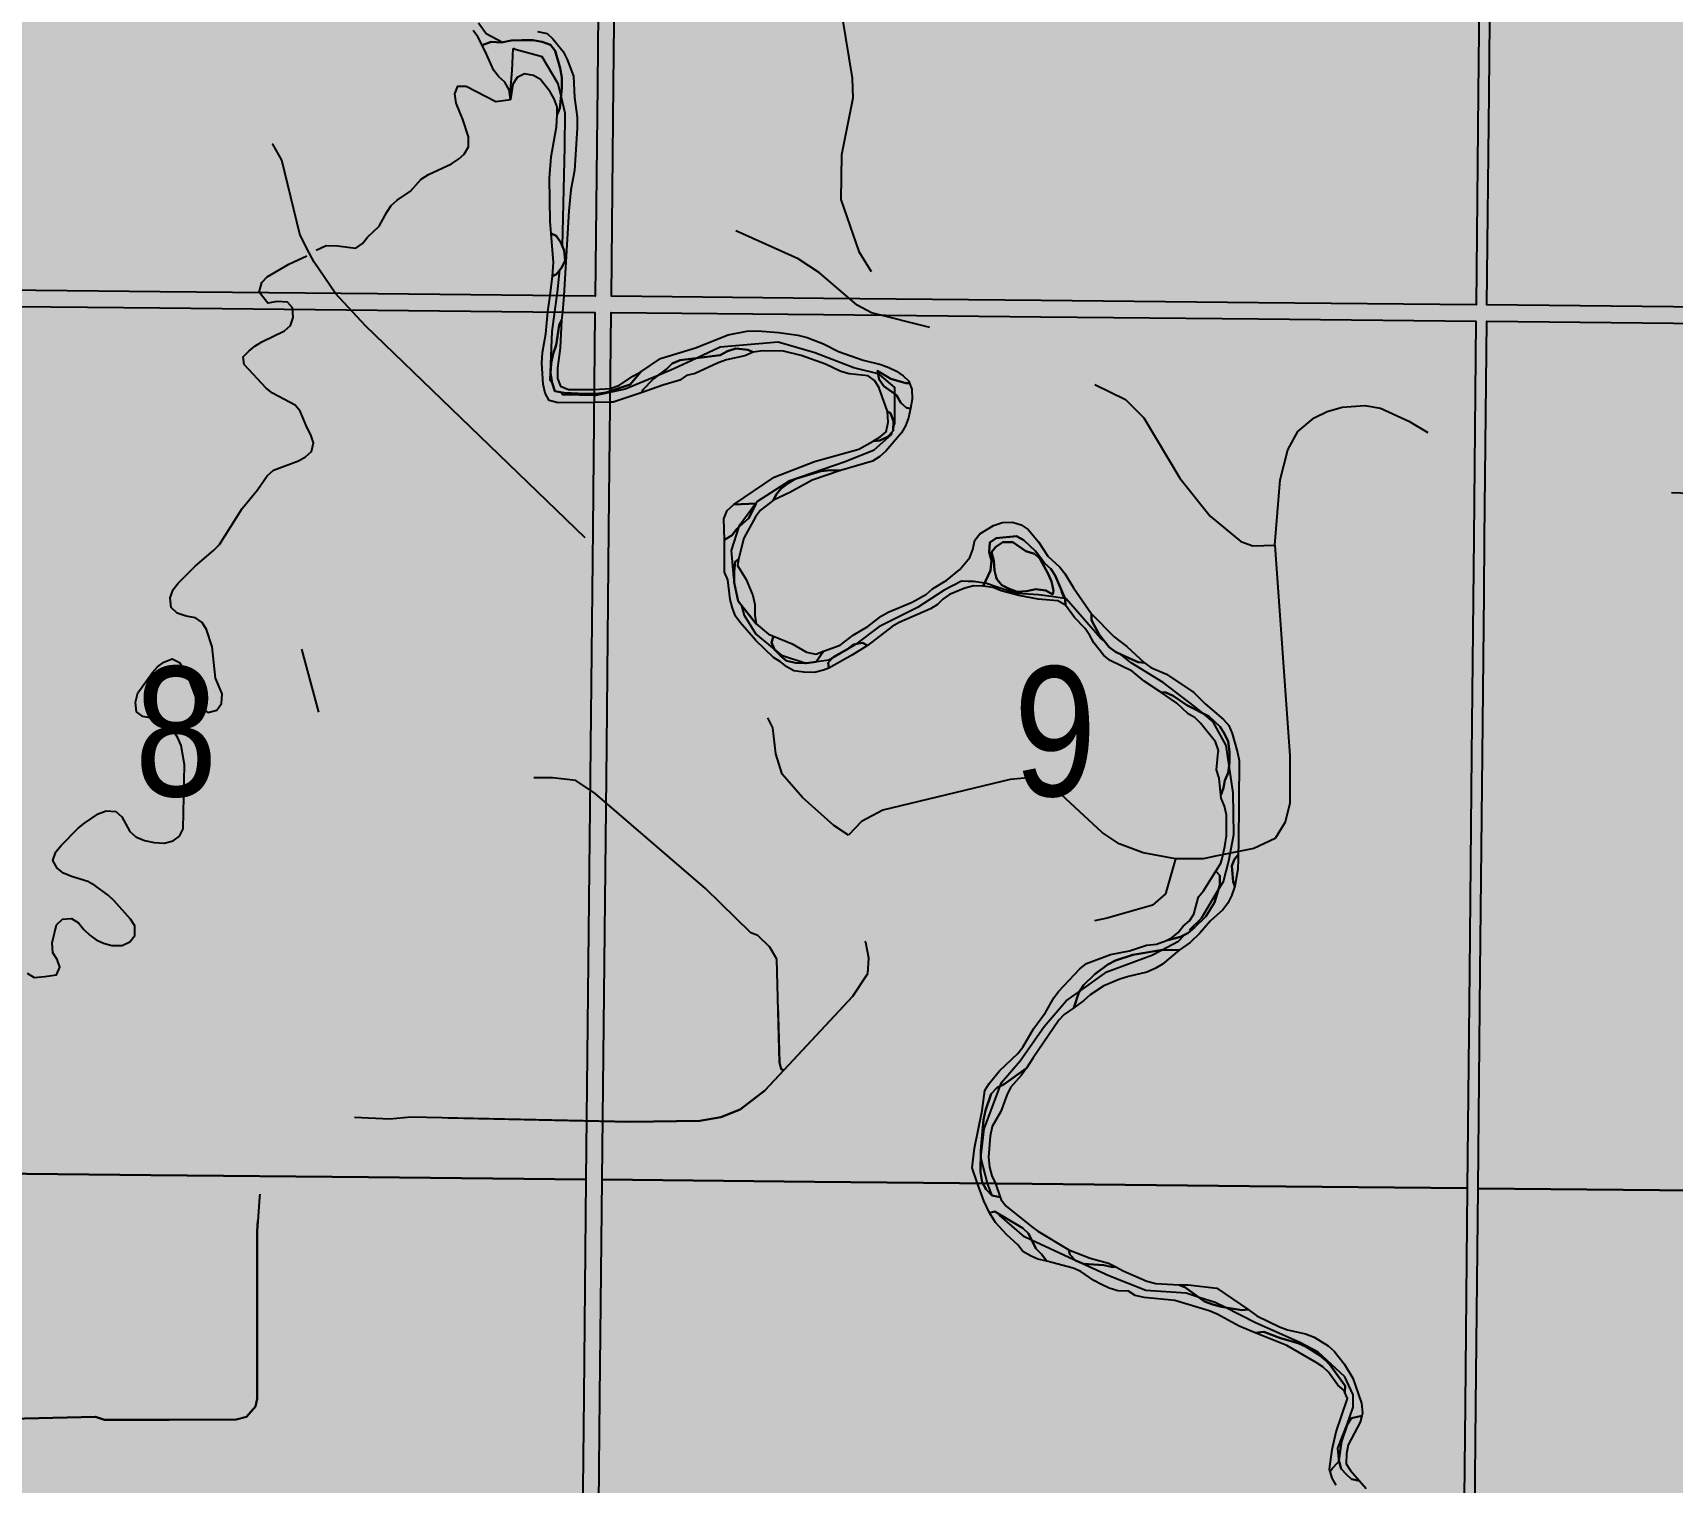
# Model space of a CAD drawing. Extents: x 403018 to 417191, y 6033193 to 6042673.
# Drawn here: x 413123.7 to 413225, y 6036985.9 to 6037075.5 of the extents above; entities that cross this region are included whole.
import ezdxf

# ---------------------------------------------------------------- set-up
doc = ezdxf.new("R2010")
doc.units = 0
doc.header["$LTSCALE"] = 5
doc.linetypes.add('DASHED2', pattern=[9.525, 6.35, -3.175])
for name, color, linetype in [('Quarters', 8, 'Continuous'), ('RoadSeg', 57, 'DASHED2'), ('T-CREEK', 160, 'Continuous'), ('T-WATER', 160, 'Continuous')]:
    doc.layers.add(name, color=color, linetype=linetype)
doc.layers.add('ROUTE-MAP-BACKGROUND-H', color=7, linetype='Continuous', true_color=0xf0ebff)
doc.styles.add('120', font='ARIALN.TTF', dxfattribs={"height": 13})

msp = doc.modelspace()

# ---------------------------------------------------------------- hatches: boundary and pattern name
at = {"layer": 'ROUTE-MAP-BACKGROUND-H'}
h = msp.add_hatch(color=256, dxfattribs=at)
h.dxf.hatch_style = 1
h.paths.add_polyline_path([(412923.423, 6037807.465), (416092.9, 6037807.465), (416092.9, 6035965.758), (412923.423, 6035965.758)])

# ---------------------------------------------------------------- linework, layer by layer
at = {"layer": 'Quarters'}
for points in [[(413118.122, 6037059.594), (413105.017, 6037059.726), (413105.157, 6037072.783), (413105.301, 6037086.175), (413105.444, 6037099.567), (413105.588, 6037112.959), (413118.689, 6037112.827), (413132.124, 6037112.691), (413145.56, 6037112.557), (413158.995, 6037112.422), (413158.856, 6037099.03), (413158.717, 6037085.638), (413158.577, 6037072.246), (413158.442, 6037059.189), (413145.002, 6037059.324), (413131.562, 6037059.458), (413118.122, 6037059.594)], [(413172.551, 6037059.048), (413159.446, 6037059.179), (413159.582, 6037072.236), (413159.721, 6037085.628), (413159.86, 6037099.02), (413159.999, 6037112.412), (413173.1, 6037112.281), (413186.536, 6037112.147), (413199.971, 6037112.013), (413213.407, 6037111.879), (413213.272, 6037098.487), (413213.137, 6037085.095), (413213.002, 6037071.703), (413212.871, 6037058.646), (413199.431, 6037058.78), (413185.991, 6037058.914), (413172.551, 6037059.048)], [(413267.43, 6037071.159), (413267.302, 6037058.102), (413253.862, 6037058.236), (413240.421, 6037058.37), (413226.981, 6037058.505), (413213.54, 6037058.639), (413213.672, 6037071.696), (413213.807, 6037085.088), (413213.941, 6037098.48), (413214.076, 6037111.872), (413227.513, 6037111.738), (413240.95, 6037111.604), (413254.387, 6037111.47), (413267.824, 6037111.335), (413267.693, 6037097.943), (413267.562, 6037084.551), (413267.43, 6037071.159)], [(413117.541, 6037005.021), (413104.432, 6037005.154), (413104.575, 6037018.546), (413104.719, 6037031.938), (413104.863, 6037045.329), (413105.006, 6037058.721), (413118.111, 6037058.589), (413131.551, 6037058.454), (413144.991, 6037058.319), (413158.431, 6037058.185), (413158.292, 6037044.793), (413158.153, 6037031.401), (413158.014, 6037018.009), (413157.874, 6037004.617), (413144.43, 6037004.751), (413130.986, 6037004.886), (413117.541, 6037005.021)], [(413171.988, 6037004.476), (413158.879, 6037004.607), (413159.018, 6037017.999), (413159.157, 6037031.391), (413159.296, 6037044.783), (413159.435, 6037058.175), (413172.541, 6037058.044), (413185.981, 6037057.91), (413199.421, 6037057.776), (413212.861, 6037057.641), (413212.726, 6037044.249), (413212.591, 6037030.857), (413212.456, 6037017.465), (413212.322, 6037004.073), (413198.877, 6037004.207), (413185.433, 6037004.342), (413171.988, 6037004.476)], [(413266.899, 6037016.921), (413266.768, 6037003.529), (413253.324, 6037003.663), (413239.88, 6037003.798), (413226.435, 6037003.932), (413212.991, 6037004.066), (413213.126, 6037017.458), (413213.261, 6037030.85), (413213.361, 6037040.797), (413213.396, 6037044.243), (413213.53, 6037057.635), (413226.971, 6037057.5), (413240.411, 6037057.366), (413253.852, 6037057.232), (413267.293, 6037057.097), (413267.161, 6037043.705), (413267.03, 6037030.313), (413266.899, 6037016.921)], [(413116.313, 6036951.47), (413103.857, 6036951.598), (413104.001, 6036964.984), (413104.144, 6036978.37), (413104.288, 6036991.762), (413104.432, 6037005.154), (413117.541, 6037005.021), (413130.986, 6037004.886), (413144.43, 6037004.751), (413157.874, 6037004.617), (413157.735, 6036991.225), (413157.596, 6036977.833), (413157.457, 6036964.441), (413157.318, 6036951.05), (413157.003, 6036951.053), (413143.869, 6036951.187), (413143.663, 6036951.189), (413130.42, 6036951.325), (413117.317, 6036951.46), (413116.971, 6036951.463), (413116.313, 6036951.47)], [(413211.917, 6036963.808), (413211.781, 6036950.326), (413211.068, 6036950.336), (413198.332, 6036950.505), (413197.736, 6036950.513), (413184.884, 6036950.684), (413184.374, 6036950.69), (413171.435, 6036950.862), (413170.342, 6036950.877), (413158.322, 6036951.037), (413158.461, 6036964.43), (413158.6, 6036977.823), (413158.739, 6036991.215), (413158.879, 6037004.607), (413171.988, 6037004.476), (413185.433, 6037004.342), (413198.877, 6037004.207), (413212.322, 6037004.073), (413212.187, 6036990.681), (413212.052, 6036977.289), (413211.917, 6036963.808)], [(413266.373, 6036963.257), (413266.241, 6036949.77), (413265.067, 6036949.782), (413252.794, 6036949.907), (413251.735, 6036949.918), (413239.346, 6036950.045), (413238.403, 6036950.054), (413225.898, 6036950.182), (413225.071, 6036950.19), (413224.401, 6036950.197), (413212.45, 6036950.319), (413212.586, 6036963.801), (413212.722, 6036977.282), (413212.856, 6036990.674), (413212.991, 6037004.066), (413226.435, 6037003.932), (413239.88, 6037003.798), (413253.324, 6037003.663), (413266.768, 6037003.529), (413266.637, 6036990.137), (413266.506, 6036976.745), (413266.373, 6036963.257)]]:
    msp.add_lwpolyline(points, close=True, dxfattribs=at)
at = {"layer": 'RoadSeg', "flags": 128}
for points in [[(413194.303, 6037024.423), (413192.306, 6037024.79), (413190.807, 6037025.356), (413189.775, 6037026.055), (413186.678, 6037028.919), (413185.179, 6037029.418), (413184.08, 6037029.318), (413176.221, 6037027.42), (413174.889, 6037026.721), (413174.09, 6037025.888), (413173.191, 6037026.488), (413171.26, 6037028.219), (413169.995, 6037029.651), (413169.595, 6037030.917), (413169.428, 6037032.515), (413168.796, 6037033.747), (413160.87, 6037041.14), (413159.572, 6037042.572), (413144.253, 6037057.357), (413142.389, 6037059.355), (413141.09, 6037061.286), (413140.624, 6037062.119), (413140.191, 6037063.018), (413139.092, 6037067.58), (413138.526, 6037068.579), (413137.527, 6037069.545), (413134.397, 6037071.376), (413133.531, 6037072.175), (413132.332, 6037073.774), (413132.032, 6037074.54), (413131.866, 6037075.738), (413132.132, 6037077.636), (413132.698, 6037078.836), (413133.997, 6037080.434), (413142.089, 6037090.324), (413155.176, 6037105.875), (413156.575, 6037107.273), (413158.972, 6037110.171), (413158.972, 6037110.504), (413158.306, 6037110.87), (413152.745, 6037111.103), (413152.079, 6037111.303), (413151.513, 6037111.769), (413133.797, 6037134.58), (413133.331, 6037135.446), (413132.832, 6037137.41)], [(413165.765, 6037088.259), (413165.865, 6037084.33), (413165.998, 6037083.531), (413166.465, 6037082.532), (413167.231, 6037081.799), (413172.292, 6037078.602), (413173.025, 6037077.87), (413173.724, 6037076.305), (413174.323, 6037072.642), (413174.357, 6037071.41), (413173.657, 6037067.913), (413173.624, 6037065.149), (413174.723, 6037061.952), (413175.789, 6037060.221), (413177.021, 6037058.789), (413179.119, 6037057.257), (413183.048, 6037056.191), (413188.776, 6037053.994), (413191.206, 6037052.795), (413192.339, 6037051.663), (413194.57, 6037047.933), (413196.435, 6037045.602), (413198.333, 6037044.037), (413199.065, 6037043.77), (413200.431, 6037043.804), (413200.764, 6037047.833), (413201.23, 6037049.698), (413201.863, 6037050.83), (413202.862, 6037051.663), (413203.661, 6037052.062), (413204.593, 6037052.329), (413205.992, 6037052.428), (413206.957, 6037052.262), (413208.722, 6037051.463), (413213.418, 6037048.599), (413215.149, 6037047.9), (413217.081, 6037047.367), (413229.135, 6037046.901), (413243.088, 6037046.734), (413244.453, 6037047.067), (413246.085, 6037047.933), (413248.183, 6037050.064), (413252.678, 6037055.226), (413254.31, 6037058.023), (413256.142, 6037063.384), (413262.069, 6037083.131), (413262.369, 6037084.53), (413262.502, 6037086.661), (413261.703, 6037095.152), (413262.302, 6037105.542)], [(413179.119, 6037057.257), (413175.522, 6037058.156), (413174.623, 6037058.622), (413172.292, 6037060.62), (413170.993, 6037061.486), (413167.131, 6037063.218)], [(413200.431, 6037043.804), (413201.363, 6037030.783), (413201.363, 6037027.853), (413201.063, 6037026.688), (413200.464, 6037025.688), (413199.132, 6037025.056), (413196.768, 6037024.59), (413196.002, 6037024.423), (413194.303, 6037024.423), (413193.671, 6037022.259), (413192.872, 6037021.559), (413190.074, 6037020.76), (413187.111, 6037020.161), (413186.478, 6037019.728), (413184.047, 6037017.33), (413183.514, 6037016.531), (413182.981, 6037015.066), (413182.282, 6037011.836), (413182.981, 6037015.066), (413183.064, 6037015.294)], [(413173.826, 6037015.363), (413170.094, 6037011.37), (413169.928, 6037011.436), (413169.828, 6037011.836), (413169.661, 6037018.229), (413169.229, 6037018.962), (413168.496, 6037019.695), (413168.063, 6037019.861), (413165.266, 6037022.592), (413158.439, 6037028.453), (413157.241, 6037029.252), (413155.809, 6037029.418), (413143.787, 6037029.552), (413142.655, 6037029.918), (413142.023, 6037030.983), (413140.324, 6037037.377)], [(413169.735, 6037015.394), (413169.828, 6037011.836), (413169.928, 6037011.436), (413170.094, 6037011.37), (413168.929, 6037010.104), (413167.397, 6037008.939), (413166.198, 6037008.473), (413164.9, 6037008.239), (413160.604, 6037008.173), (413147.051, 6037008.472), (413145.752, 6037008.339), (413142.322, 6037008.506), (413139.592, 6037007.274), (413139.192, 6037009.505), (413138.659, 6037010.87), (413139.192, 6037009.505), (413139.592, 6037007.274), (413138.792, 6037006.574), (413138.226, 6037005.775), (413137.694, 6037003.544), (413137.56, 6037001.413), (413137.56, 6036991.057), (413137.46, 6036990.59), (413136.894, 6036989.958), (413136.262, 6036989.791), (413132.132, 6036989.758), (413128.136, 6036989.758), (413127.57, 6036989.958), (413117.547, 6036989.725), (413110.421, 6036989.824), (413117.547, 6036989.725), (413127.57, 6036989.958), (413128.136, 6036989.758), (413132.132, 6036989.758), (413136.262, 6036989.791), (413136.894, 6036989.958), (413137.46, 6036990.59), (413137.56, 6036991.057), (413137.56, 6037001.413), (413137.694, 6037003.544), (413138.226, 6037005.775), (413138.792, 6037006.574), (413139.592, 6037007.274), (413142.322, 6037008.506), (413145.752, 6037008.339), (413147.051, 6037008.472), (413160.604, 6037008.173), (413164.9, 6037008.239), (413166.198, 6037008.473), (413167.397, 6037008.939), (413168.929, 6037010.104), (413170.094, 6037011.37), (413174.357, 6037015.932), (413175.289, 6037017.33), (413175.356, 6037018.296), (413175.156, 6037019.262), (413173.824, 6037023.857), (413173.791, 6037024.989), (413174.09, 6037025.888)]]:
    msp.add_lwpolyline(points, dxfattribs=at)
at = {"layer": 'T-CREEK'}
for points in [[(413152.671, 6037074.867), (413151.717, 6037075.382), (413151.229, 6037076.059)], [(413153.21, 6037071.332), (413153.202, 6037071.913), (413153.312, 6037073.116), (413153.378, 6037074.485)], [(413156.343, 6037071.543), (413156.163, 6037072.309), (413155.172, 6037073.966), (413153.501, 6037074.419), (413153.378, 6037074.485)], [(413141.213, 6037062.017), (413141.824, 6037062.315), (413142.512, 6037062.299), (413143.658, 6037062.141), (413144.061, 6037062.436), (413144.382, 6037062.823), (413145.104, 6037063.5), (413145.566, 6037064.373), (413145.847, 6037064.793), (413146.214, 6037065.114), (413147.037, 6037065.68), (413147.689, 6037066.421), (413148.136, 6037066.692), (413149.558, 6037067.357), (413149.991, 6037067.645), (413150.351, 6037067.962), (413150.617, 6037068.406), (413150.612, 6037069.026), (413150.272, 6037070.093), (413149.852, 6037071.105), (413149.764, 6037071.681), (413149.959, 6037072.163), (413150.477, 6037072.158), (413152.307, 6037071.211), (413153.21, 6037071.332)], [(413156.416, 6037062.257), (413156.418, 6037062.27), (413156.559, 6037068.401), (413156.588, 6037070.497), (413156.343, 6037071.543)], [(413137.685, 6037059.437), (413137.85, 6037060.033), (413138.179, 6037060.38), (413139.515, 6037061.158), (413140.627, 6037061.676)], [(413155.781, 6037053.831), (413155.653, 6037053.972), (413155.795, 6037057.002), (413156.106, 6037059.438), (413156.257, 6037060.805)], [(413123.358, 6037017.358), (413123.771, 6037017.096), (413124.442, 6037017.162), (413125.161, 6037017.252), (413125.368, 6037017.724), (413125.193, 6037018.204), (413124.934, 6037018.611), (413124.893, 6037019.226), (413125.156, 6037020.35), (413125.529, 6037020.703), (413126.095, 6037020.734), (413126.516, 6037020.469), (413126.845, 6037020.054), (413127.213, 6037019.701), (413127.61, 6037019.423), (413128.062, 6037019.204), (413128.588, 6037019.061), (413129.216, 6037019.069), (413129.692, 6037019.29), (413129.993, 6037019.692), (413130.011, 6037020.288), (413129.742, 6037020.699), (413128.734, 6037021.834), (413128.343, 6037022.185), (413127.538, 6037022.777), (413127.094, 6037023.019), (413126.093, 6037023.323), (413125.591, 6037023.546), (413125.192, 6037023.841), (413124.943, 6037024.314), (413125.116, 6037024.86), (413125.445, 6037025.24), (413126.49, 6037026.308), (413126.896, 6037026.631), (413127.738, 6037027.195), (413128.227, 6037027.396), (413128.827, 6037027.341), (413129.192, 6037027.016), (413129.7, 6037026.106), (413130.069, 6037025.779), (413130.603, 6037025.564), (413131.195, 6037025.436), (413131.817, 6037025.391), (413132.373, 6037025.535), (413132.752, 6037025.833), (413132.979, 6037026.27), (413133.064, 6037030.23), (413132.859, 6037031.421), (413132.644, 6037031.948), (413132.078, 6037032.774), (413131.636, 6037033.013), (413130.492, 6037033.206), (413130.107, 6037033.505), (413130.044, 6037034.099), (413130.194, 6037034.673), (413131.083, 6037035.944), (413131.41, 6037036.289), (413131.799, 6037036.581), (413132.301, 6037036.774), (413132.761, 6037036.55), (413133.277, 6037035.697), (413133.842, 6037034.147), (413134.117, 6037033.75), (413134.512, 6037033.471), (413135.059, 6037033.613), (413135.354, 6037034.023), (413135.399, 6037034.613), (413134.975, 6037035.591), (413134.781, 6037037.51), (413134.426, 6037038.584), (413134.163, 6037039.02), (413133.741, 6037039.31), (413133.181, 6037039.421), (413132.616, 6037039.604), (413132.244, 6037039.955), (413132.174, 6037040.55), (413132.367, 6037041.072), (413132.668, 6037041.445), (413133.725, 6037042.507), (413134.867, 6037043.473), (413135.222, 6037043.837), (413136.632, 6037046.06), (413137.572, 6037047.229), (413138.177, 6037048.092), (413138.575, 6037048.427), (413140.121, 6037049.002), (413140.546, 6037049.257), (413140.909, 6037049.596), (413141.034, 6037050.124), (413140.869, 6037050.619), (413140.622, 6037051.092), (413140.22, 6037052.081), (413139.899, 6037052.452), (413138.496, 6037053.19), (413138.119, 6037053.495), (413136.76, 6037054.963), (413136.703, 6037055.441), (413137.046, 6037055.777), (413137.405, 6037056.1), (413137.837, 6037056.369), (413139.255, 6037057.046), (413139.614, 6037057.366), (413139.785, 6037057.863), (413139.751, 6037058.458), (413139.435, 6037058.811), (413138.803, 6037058.85), (413138.223, 6037058.762), (413137.685, 6037059.437)], [(413175.92, 6037054.378), (413174.429, 6037054.751), (413172.022, 6037055.686), (413169.757, 6037056.337), (413166.16, 6037056.025), (413164.715, 6037055.353)], [(413164.715, 6037055.353), (413163.3, 6037054.694), (413162.342, 6037054.292)], [(413162.342, 6037054.292), (413160.298, 6037053.434), (413158.485, 6037053.038), (413156.446, 6037053.094), (413156.302, 6037053.254)], [(413176.95, 6037053.143), (413176.95, 6037053.547), (413176.015, 6037054.355), (413175.92, 6037054.378)], [(413176.857, 6037051.006), (413176.95, 6037051.338), (413176.95, 6037053.143)], [(413168.355, 6037046.365), (413168.454, 6037046.496), (413170.465, 6037047.798), (413173.891, 6037048.96), (413175.675, 6037049.696), (413176.752, 6037050.63), (413176.801, 6037050.806)], [(413167.34, 6037044.948), (413167.378, 6037045.066), (413168.355, 6037046.365)], [(413167.028, 6037041.742), (413167.01, 6037041.809), (413166.868, 6037043.48), (413167.34, 6037044.948)], [(413181.492, 6037041.562), (413181.085, 6037041.568), (413180.008, 6037041.03), (413178.366, 6037039.954), (413175.959, 6037038.764), (413174.54, 6037037.688)], [(413182.514, 6037041.463), (413181.807, 6037041.557), (413181.492, 6037041.562)], [(413187.437, 6037040.501), (413186.635, 6037040.626), (413185.842, 6037040.733), (413184.865, 6037040.803), (413184.483, 6037040.821), (413184.094, 6037040.934), (413183.4, 6037041.168), (413182.55, 6037041.458), (413182.514, 6037041.463)], [(413187.437, 6037040.501), (413187.276, 6037040.894), (413187.254, 6037041.01)], [(413169.526, 6037037.368), (413168.369, 6037038.325), (413167.661, 6037039.458), (413167.496, 6037040.052)], [(413189.917, 6037037.861), (413189.666, 6037038.063), (413187.542, 6037040.485), (413187.479, 6037040.495)], [(413174.54, 6037037.688), (413174.429, 6037037.603), (413173.09, 6037036.824)], [(413171.401, 6037036.507), (413170.011, 6037036.966), (413169.526, 6037037.368)], [(413171.475, 6037036.505), (413171.427, 6037036.499), (413171.401, 6037036.507)], [(413173.09, 6037036.824), (413172.872, 6037036.697), (413171.69, 6037036.535)], [(413195.994, 6037033.412), (413195.443, 6037033.858), (413193.545, 6037035.316), (413191.563, 6037036.534), (413190.941, 6037037.036)], [(413197.609, 6037030.161), (413197.425, 6037031.422), (413196.632, 6037032.895), (413195.994, 6037033.412)], [(413196.963, 6037022.537), (413197.255, 6037023.025), (413197.595, 6037024.3), (413197.907, 6037025.928), (413197.85, 6037028.505), (413197.609, 6037030.161)], [(413195.166, 6037020.03), (413195.896, 6037020.76), (413196.963, 6037022.537)], [(413193.435, 6037018.785), (413194.48, 6037019.344), (413194.874, 6037019.738)], [(413188.381, 6037016.242), (413190.062, 6037017.432), (413192.837, 6037018.466), (413193.435, 6037018.785)], [(413183.464, 6037010.381), (413183.548, 6037010.607), (413184.71, 6037011.938), (413186.182, 6037014.062), (413187.542, 6037015.648), (413188.381, 6037016.242)], [(413182.963, 6037003.615), (413182.699, 6037004.306), (413182.274, 6037005.977), (413182.472, 6037007.733), (413183.464, 6037010.381)], [(413185.41, 6037000.869), (413184.964, 6037001.077), (413183.435, 6037002.38), (413183.403, 6037002.465)], [(413195.757, 6036997.327), (413194.961, 6036997.58), (413192.469, 6036997.75), (413190.175, 6036998.656), (413187.966, 6036999.676), (413185.41, 6037000.869)], [(413197.34, 6036996.716), (413196.746, 6036997.013), (413195.757, 6036997.327)], [(413204.394, 6036987.361), (413204.335, 6036988.022), (413204.902, 6036989.466), (413205.27, 6036990.542), (413205.27, 6036991.307), (413204.76, 6036992.411), (413203.118, 6036993.941), (413201.985, 6036994.535), (413199.238, 6036995.767), (413197.34, 6036996.716)], [(413203.849, 6036986.602), (413203.988, 6036986.77), (413204.328, 6036987.136), (413204.394, 6036987.192)]]:
    msp.add_lwpolyline(points, dxfattribs=at)
at = {"layer": 'T-WATER'}
for points in [[(413204.221, 6036985.72), (413203.972, 6036986.163), (413203.819, 6036986.708), (413203.974, 6036987.936), (413204.226, 6036989.03), (413204.917, 6036991.075), (413204.762, 6036991.452), (413204.779, 6036991.867), (413203.915, 6036993.06), (413203.592, 6036993.435), (413203.205, 6036993.742), (413202.33, 6036994.297), (413201.88, 6036994.498), (413200.789, 6036994.814), (413199.763, 6036995.209), (413199.217, 6036995.145), (413198.239, 6036995.557), (413196.863, 6036996.299), (413196.379, 6036996.5), (413194.246, 6036997.147), (413192.354, 6036997.318), (413191.812, 6036997.449), (413191.386, 6036997.707), (413190.728, 6036997.742), (413190.201, 6036997.909), (413189.719, 6036998.135), (413189.259, 6036998.374), (413188.458, 6036998.924), (413187.967, 6036999.141), (413186.345, 6036999.562), (413186.01, 6037000.008), (413185.659, 6037000.349), (413185.219, 6037001.268), (413184.856, 6037001.605), (413183.127, 6037002.628), (413182.814, 6037002.551), (413182.463, 6037003.288), (413182.062, 6037004.375), (413181.735, 6037005.343), (413181.87, 6037006.555), (413182.357, 6037008.872), (413182.508, 6037010.116), (413182.779, 6037010.545), (413183.413, 6037011.326), (413184.55, 6037012.392), (413184.857, 6037012.784), (413185.531, 6037013.92), (413186.258, 6037014.932), (413186.773, 6037015.841), (413187.072, 6037016.226), (413188.393, 6037017.622), (413188.788, 6037017.953), (413190.278, 6037018.51), (413191.463, 6037018.743), (413192.514, 6037019.091), (413193.124, 6037019.156), (413193.743, 6037019.376), (413194.611, 6037019.6), (413195.068, 6037019.839), (413195.481, 6037020.172), (413196.165, 6037020.861), (413196.703, 6037021.726), (413197.045, 6037022.794), (413197.043, 6037023.4), (413196.788, 6037023.656), (413197.099, 6037024.157), (413197.181, 6037024.443), (413197.347, 6037025.179), (413197.444, 6037025.835), (413197.453, 6037027.132), (413197.315, 6037027.682), (413197.112, 6037028.165), (413197.097, 6037028.357), (413197.269, 6037028.816), (413197.348, 6037029.269), (413197.553, 6037029.73), (413197.633, 6037030.346), (413197.64, 6037031.033), (413197.546, 6037031.663), (413197.331, 6037032.142), (413197.062, 6037032.577), (413196.367, 6037033.223), (413194.988, 6037033.921), (413194.159, 6037034.491), (413193.7, 6037034.702), (413193.397, 6037034.711), (413192.361, 6037035.396), (413191.622, 6037036.012), (413190.265, 6037036.682), (413189.866, 6037036.993), (413189.249, 6037037.759), (413189.014, 6037038.228), (413188.713, 6037038.645), (413188.053, 6037039.338), (413187.491, 6037040.091), (413187.481, 6037040.49), (413186.854, 6037041.926), (413186.603, 6037042.341), (413186.232, 6037042.672), (413185.645, 6037043.436), (413184.925, 6037044.112), (413184.479, 6037044.363), (413183.227, 6037044.228), (413182.826, 6037043.956), (413182.782, 6037043.378), (413182.929, 6037042.852), (413182.872, 6037042.238), (413182.422, 6037041.262), (413181.829, 6037041.292), (413181.291, 6037041.143), (413180.324, 6037040.761), (413179.915, 6037040.474), (413179.588, 6037040.135), (413179.167, 6037039.877), (413177.215, 6037039.02), (413176.784, 6037038.774), (413175.271, 6037037.599), (413174.949, 6037037.772), (413174.403, 6037037.659), (413174.022, 6037037.368), (413173.141, 6037036.885), (413172.836, 6037036.524), (413172.873, 6037036.21), (413172.549, 6037036.071), (413171.996, 6037035.936), (413171.326, 6037035.95), (413170.722, 6037036.035), (413170.277, 6037036.277), (413169.895, 6037036.6), (413169.46, 6037036.867), (413168.376, 6037037.91), (413167.402, 6037039.031), (413167.105, 6037039.418), (413166.918, 6037039.91), (413166.783, 6037040.453), (413166.634, 6037041.668), (413166.427, 6037042.131), (413166.437, 6037044.133), (413166.906, 6037044.412), (413167.185, 6037044.812), (413167.917, 6037045.452), (413168.395, 6037046.366), (413167.005, 6037046.311), (413169.493, 6037047.994), (413171.996, 6037048.971), (413174.723, 6037049.725), (413175.618, 6037050.222), (413176.022, 6037050.272), (413176.509, 6037050.489), (413176.85, 6037050.86), (413176.877, 6037051.452), (413176.682, 6037051.947), (413176.504, 6037052.059), (413175.978, 6037053.572), (413175.699, 6037053.967), (413175.307, 6037054.26), (413174.145, 6037054.381), (413173.623, 6037054.532), (413172.682, 6037054.977), (413171.171, 6037055.517), (413170.079, 6037055.795), (413168.777, 6037055.804), (413168.202, 6037055.719), (413167.865, 6037055.86), (413167.137, 6037055.952), (413166.618, 6037055.781), (413166.173, 6037055.536), (413163.696, 6037055.225), (413163.193, 6037055.024), (413162.859, 6037054.679), (413162.049, 6037054.073), (413161.367, 6037053.382), (413161.336, 6037053.233), (413159.553, 6037052.628), (413159.379, 6037052.627), (413158.374, 6037052.625), (413156.156, 6037052.594), (413155.606, 6037052.74), (413155.359, 6037053.197), (413155.236, 6037053.741), (413155.137, 6037055.042), (413155.187, 6037055.704), (413155.389, 6037056.86), (413155.509, 6037058.214), (413155.652, 6037059.217), (413155.797, 6037060.417), (413156.054, 6037060.538), (413156.353, 6037060.932), (413156.586, 6037061.379), (413156.518, 6037062.008), (413156.319, 6037062.494), (413156.031, 6037062.913), (413155.719, 6037063.062), (413155.665, 6037063.793), (413155.623, 6037066.481), (413155.724, 6037067.801), (413156.043, 6037069.638), (413156.103, 6037070.405), (413156.268, 6037070.803), (413156.392, 6037072.033), (413156.376, 6037072.688), (413156.275, 6037073.27), (413155.97, 6037074.334), (413155.674, 6037074.72), (413155.175, 6037074.904), (413154.589, 6037075.003), (413153.916, 6037075.005), (413153.26, 6037074.972), (413152.654, 6037074.864), (413152.008, 6037074.887), (413151.467, 6037074.691), (413151.194, 6037075.204), (413150.909, 6037075.591)], [(413154.888, 6037075.529), (413155.478, 6037075.414), (413155.831, 6037075.081), (413156.47, 6037074.297), (413156.716, 6037073.81), (413157.098, 6037072.781), (413157.163, 6037071.468), (413157.339, 6037070.243), (413157.327, 6037069.571), (413157.173, 6037066.939), (413156.94, 6037065.747), (413156.805, 6037064.451), (413156.501, 6037059.209), (413156.417, 6037058.205), (413156.364, 6037057.71), (413156.223, 6037057.394), (413156.034, 6037056.162), (413155.853, 6037055.628), (413155.731, 6037055.03), (413155.684, 6037054.426), (413155.781, 6037053.829), (413155.952, 6037053.322), (413156.527, 6037053.211), (413157.832, 6037053.154), (413158.496, 6037053.148), (413159.118, 6037053.241), (413160.606, 6037053.721), (413161.267, 6037054.517), (413162.476, 6037055.333), (413164.636, 6037055.996), (413166.662, 6037056.796), (413167.817, 6037057.023), (413168.468, 6037057.05), (413169.788, 6037056.947), (413170.96, 6037056.766), (413171.533, 6037056.622), (413172.545, 6037056.248), (413173.466, 6037055.773), (413174.999, 6037055.237), (413176.099, 6037054.963), (413176.589, 6037054.767), (413177.068, 6037054.552), (413177.468, 6037054.255), (413177.821, 6037053.936), (413177.866, 6037053.815), (413177.633, 6037053.804), (413176.719, 6037054.07), (413175.88, 6037054.562), (413175.995, 6037054.038), (413176.286, 6037053.621), (413177.067, 6037053.059), (413177.32, 6037052.602), (413177.673, 6037052.283), (413177.919, 6037052.248), (413177.802, 6037051.667), (413177.623, 6037051.165), (413177.368, 6037050.743), (413176.391, 6037049.617), (413176.026, 6037049.278), (413175.581, 6037048.989), (413173.605, 6037048.404), (413173.003, 6037048.442), (413172.385, 6037048.373), (413170.813, 6037047.893), (413170.345, 6037047.616), (413169.938, 6037047.299), (413169.625, 6037046.929), (413169.45, 6037046.581), (413168.662, 6037045.971), (413168.351, 6037045.546), (413167.618, 6037044.229), (413167.292, 6037042.945), (413167.095, 6037042.765), (413167.021, 6037042.167), (413167.032, 6037041.49), (413167.267, 6037040.335), (413168.397, 6037038.942), (413169.147, 6037038.302), (413169.451, 6037038.186), (413169.332, 6037037.789), (413169.547, 6037037.322), (413169.886, 6037036.955), (413170.26, 6037036.664), (413170.825, 6037036.523), (413171.494, 6037036.505), (413172.09, 6037036.596), (413172.543, 6037037.253), (413173.569, 6037037.633), (413174.374, 6037038.25), (413175.278, 6037038.774), (413176.111, 6037039.41), (413176.544, 6037039.662), (413178.036, 6037040.276), (413178.907, 6037040.777), (413179.282, 6037041.102), (413180.166, 6037041.632), (413180.963, 6037042.291), (413181.583, 6037043.035), (413181.77, 6037043.527), (413181.89, 6037044.119), (413182.213, 6037044.493), (413183.062, 6037045.021), (413183.611, 6037045.2), (413184.235, 6037045.224), (413184.767, 6037045.055), (413185.188, 6037044.766), (413185.839, 6037044.003), (413186.401, 6037043.118), (413187.151, 6037042.45), (413187.465, 6037042.045), (413187.995, 6037041.171), (413189.111, 6037039.568), (413189.107, 6037039.175), (413189.583, 6037038.278), (413190.199, 6037037.508), (413190.587, 6037037.205), (413191.06, 6037036.978), (413191.997, 6037036.567), (413192.383, 6037036.537), (413192.781, 6037036.25), (413193.738, 6037035.837), (413195.422, 6037034.695), (413196.129, 6037034.001), (413197.271, 6037033.039), (413197.594, 6037032.66), (413197.803, 6037032.164), (413198.122, 6037031.001), (413198.235, 6037030.5), (413198.185, 6037025.372), (413198.163, 6037024.674), (413197.939, 6037024.405), (413197.782, 6037023.989), (413197.85, 6037023.004), (413197.957, 6037022.741), (413197.766, 6037022.146), (413197.527, 6037021.687), (413197.22, 6037021.267), (413196.46, 6037020.587), (413195.804, 6037019.836), (413195.209, 6037019.26), (413194.518, 6037018.778), (413193.487, 6037018.794), (413191.662, 6037018.492), (413190.595, 6037018.133), (413190.124, 6037017.904), (413189.317, 6037017.291), (413188.605, 6037016.608), (413188.332, 6037016.163), (413188.016, 6037015.22), (413187.428, 6037014.807), (413187.08, 6037014.449), (413185.513, 6037012.131), (413185.095, 6037011.498), (413183.712, 6037010.499), (413183.253, 6037010.28), (413182.912, 6037009.908), (413182.568, 6037008.879), (413182.428, 6037008.289), (413182.264, 6037006.404), (413182.259, 6037005.073), (413182.359, 6037004.451), (413182.6, 6037003.992), (413182.944, 6037003.619), (413183.468, 6037003.511), (413183.525, 6037003.35), (413183.844, 6037002.955), (413185.406, 6037001.717), (413185.797, 6037001.424), (413187.702, 6037000.277), (413187.763, 6036999.972), (413188.118, 6036999.617), (413188.606, 6036999.411), (413189.864, 6036999.314), (413190.402, 6036999.187), (413190.603, 6036999.222), (413191.059, 6036998.972), (413192.516, 6036998.332), (413193.084, 6036998.197), (413194.498, 6036998.111), (413194.878, 6036997.962), (413196.098, 6036997.081), (413196.606, 6036996.891), (413197.14, 6036996.748), (413198.404, 6036996.547), (413198.794, 6036996.576), (413199.331, 6036996.199), (413200.718, 6036995.508), (413201.218, 6036995.33), (413202.332, 6036995.077), (413202.859, 6036994.88), (413203.728, 6036994.33), (413204.11, 6036993.997), (413204.71, 6036993.219), (413205.258, 6036992.333), (413205.791, 6036990.785), (413205.849, 6036990.183), (413205.801, 6036990.006), (413205.178, 6036989.865), (413204.899, 6036989.446), (413204.543, 6036988.436), (413204.378, 6036987.244), (413204.535, 6036986.731), (413204.852, 6036986.378), (413205.172, 6036986.096), (413205.667, 6036985.992), (413206.083, 6036985.528)]]:
    msp.add_lwpolyline(points, dxfattribs=at)
for points in [[(413156.103, 6037070.405), (413156.09, 6037070.888), (413155.905, 6037071.373), (413155.654, 6037071.8), (413155.059, 6037072.561), (413154.638, 6037072.817), (413154.074, 6037072.912), (413153.619, 6037072.691), (413153.36, 6037072.283), (413153.21, 6037071.332), (413153.143, 6037071.804), (413153.125, 6037071.935), (413152.868, 6037072.406), (413152.493, 6037072.741), (413152.182, 6037073.118), (413151.813, 6037073.954), (413151.733, 6037074.135), (413151.467, 6037074.691), (413152.008, 6037074.887), (413152.654, 6037074.864), (413153.26, 6037074.972), (413153.916, 6037075.005), (413154.589, 6037075.003), (413155.175, 6037074.904), (413155.674, 6037074.72), (413155.97, 6037074.334), (413156.275, 6037073.27), (413156.376, 6037072.688), (413156.392, 6037072.033), (413156.268, 6037070.803), (413156.103, 6037070.405)], [(413155.797, 6037060.417), (413155.858, 6037061.267), (413155.719, 6037063.062), (413156.031, 6037062.913), (413156.319, 6037062.494), (413156.518, 6037062.008), (413156.586, 6037061.379), (413156.353, 6037060.932), (413156.054, 6037060.538), (413155.797, 6037060.417)], [(413161.267, 6037054.517), (413160.606, 6037053.721), (413159.118, 6037053.241), (413158.496, 6037053.148), (413157.832, 6037053.154), (413156.527, 6037053.211), (413155.952, 6037053.322), (413155.781, 6037053.829), (413155.684, 6037054.426), (413155.731, 6037055.03), (413155.853, 6037055.628), (413156.034, 6037056.162), (413156.223, 6037057.394), (413156.364, 6037057.71), (413156.274, 6037055.982), (413156.107, 6037054.741), (413156.109, 6037054.105), (413156.306, 6037053.618), (413156.79, 6037053.411), (413158.382, 6037053.419), (413159.387, 6037053.487), (413159.941, 6037053.676), (413160.761, 6037054.238), (413161.267, 6037054.517)], [(413168.202, 6037055.719), (413167.686, 6037055.505), (413166.563, 6037055.245), (413166.044, 6037055.07), (413164.618, 6037054.411), (413164.08, 6037054.275), (413163.683, 6037053.997), (413162.618, 6037053.686), (413161.336, 6037053.233), (413161.367, 6037053.382), (413162.049, 6037054.073), (413162.859, 6037054.679), (413163.193, 6037055.024), (413163.696, 6037055.225), (413166.173, 6037055.536), (413166.618, 6037055.781), (413167.137, 6037055.952), (413167.865, 6037055.86), (413168.202, 6037055.719)], [(413177.919, 6037052.248), (413177.673, 6037052.283), (413177.32, 6037052.602), (413177.067, 6037053.059), (413176.286, 6037053.621), (413175.995, 6037054.038), (413175.88, 6037054.562), (413176.719, 6037054.07), (413177.633, 6037053.804), (413177.866, 6037053.815), (413178.006, 6037053.441), (413178.023, 6037052.827), (413177.919, 6037052.248)], [(413176.504, 6037052.059), (413176.682, 6037051.947), (413176.877, 6037051.452), (413176.85, 6037050.86), (413176.509, 6037050.489), (413176.022, 6037050.272), (413175.618, 6037050.222), (413176.059, 6037050.496), (413176.424, 6037050.812), (413176.537, 6037051.392), (413176.504, 6037052.059)], [(413173.605, 6037048.404), (413171.851, 6037047.819), (413170.473, 6037047.048), (413169.45, 6037046.581), (413169.625, 6037046.929), (413169.938, 6037047.299), (413170.345, 6037047.616), (413170.813, 6037047.893), (413172.385, 6037048.373), (413173.003, 6037048.442), (413173.605, 6037048.404)], [(413167.005, 6037046.311), (413168.395, 6037046.366), (413167.917, 6037045.452), (413167.185, 6037044.812), (413166.906, 6037044.412), (413166.437, 6037044.133), (413166.392, 6037045.43), (413166.588, 6037045.952), (413167.005, 6037046.311)], [(413187.491, 6037040.091), (413187.025, 6037040.359), (413185.802, 6037040.473), (413184.627, 6037040.691), (413183.525, 6037040.974), (413183.035, 6037041.179), (413182.422, 6037041.262), (413182.872, 6037042.238), (413182.929, 6037042.852), (413182.782, 6037043.378), (413182.826, 6037043.956), (413183.227, 6037044.228), (413184.479, 6037044.363), (413184.925, 6037044.112), (413185.645, 6037043.436), (413186.232, 6037042.672), (413186.603, 6037042.341), (413186.854, 6037041.926), (413187.481, 6037040.49), (413187.491, 6037040.091)], [(413186.714, 6037040.754), (413186.766, 6037041.002), (413186.637, 6037041.551), (413186.43, 6037042.034), (413185.938, 6037042.943), (413185.829, 6037043.04), (413185.579, 6037043.264), (413185.053, 6037043.434), (413184.244, 6037043.984), (413183.622, 6037043.985), (413183.201, 6037043.708), (413182.92, 6037043.372), (413183.063, 6037042.842), (413183.118, 6037042.229), (413183.221, 6037041.822), (413183.253, 6037041.695), (413183.576, 6037041.34), (413184.016, 6037041.101), (413184.509, 6037040.917), (413185.095, 6037040.95), (413185.664, 6037041.077), (413185.808, 6037041.059), (413186.284, 6037041.001), (413186.714, 6037040.754)], [(413186.714, 6037040.754), (413186.284, 6037041.001), (413185.808, 6037041.059), (413185.664, 6037041.077), (413185.095, 6037040.95), (413184.509, 6037040.917), (413184.016, 6037041.101), (413183.576, 6037041.34), (413183.253, 6037041.695), (413183.221, 6037041.822), (413183.118, 6037042.229), (413183.063, 6037042.842), (413182.92, 6037043.372), (413183.201, 6037043.708), (413183.622, 6037043.985), (413184.244, 6037043.984), (413185.053, 6037043.434), (413185.579, 6037043.264), (413185.829, 6037043.04), (413185.938, 6037042.943), (413186.43, 6037042.034), (413186.637, 6037041.551), (413186.766, 6037041.002), (413186.714, 6037040.754)], [(413168.397, 6037038.942), (413167.267, 6037040.335), (413167.032, 6037041.49), (413167.021, 6037042.167), (413167.095, 6037042.765), (413167.292, 6037042.945), (413167.269, 6037042.754), (413167.259, 6037042.671), (413167.244, 6037042.549), (413167.774, 6037041.677), (413168.178, 6037040.686), (413168.297, 6037040.129), (413168.305, 6037039.481), (413168.397, 6037038.942)], [(413192.383, 6037036.537), (413191.997, 6037036.567), (413191.06, 6037036.978), (413190.587, 6037037.205), (413190.199, 6037037.508), (413189.583, 6037038.278), (413189.107, 6037039.175), (413189.111, 6037039.568), (413190.499, 6037038.132), (413191.293, 6037037.55), (413192.383, 6037036.537)], [(413172.543, 6037037.253), (413172.09, 6037036.596), (413171.494, 6037036.505), (413170.825, 6037036.523), (413170.26, 6037036.664), (413169.886, 6037036.955), (413169.547, 6037037.322), (413169.332, 6037037.789), (413169.451, 6037038.186), (413170.608, 6037037.702), (413171.503, 6037037.188), (413172.077, 6037037.073), (413172.543, 6037037.253)], [(413175.271, 6037037.599), (413174.335, 6037037.017), (413172.873, 6037036.21), (413172.836, 6037036.524), (413173.141, 6037036.885), (413174.022, 6037037.368), (413174.403, 6037037.659), (413174.949, 6037037.772), (413175.271, 6037037.599)], [(413197.097, 6037028.357), (413196.988, 6037029.4), (413196.834, 6037029.925), (413196.939, 6037031.013), (413196.956, 6037031.117), (413196.772, 6037031.65), (413195.848, 6037032.795), (413195.511, 6037033.126), (413195.079, 6037033.381), (413194.388, 6037034.039), (413193.397, 6037034.711), (413193.7, 6037034.702), (413194.159, 6037034.491), (413194.988, 6037033.921), (413196.367, 6037033.223), (413197.062, 6037032.577), (413197.331, 6037032.142), (413197.546, 6037031.663), (413197.64, 6037031.033), (413197.633, 6037030.346), (413197.553, 6037029.73), (413197.348, 6037029.269), (413197.269, 6037028.816), (413197.097, 6037028.357)], [(413198.163, 6037024.674), (413198.161, 6037024.405), (413198.158, 6037023.794), (413197.957, 6037022.741), (413197.85, 6037023.004), (413197.782, 6037023.989), (413197.939, 6037024.405), (413198.163, 6037024.674)], [(413196.788, 6037023.656), (413197.043, 6037023.4), (413197.045, 6037022.794), (413196.703, 6037021.726), (413196.165, 6037020.861), (413195.481, 6037020.172), (413195.068, 6037019.839), (413194.611, 6037019.6), (413193.743, 6037019.376), (413194.085, 6037019.554), (413194.456, 6037019.867), (413194.777, 6037020.256), (413195.164, 6037020.588), (413195.429, 6037020.997), (413195.727, 6037022.079), (413196.026, 6037022.445), (413196.788, 6037023.656)], [(413194.518, 6037018.778), (413193.503, 6037017.922), (413193.044, 6037017.641), (413192.536, 6037017.422), (413191.397, 6037017.161), (413190.864, 6037016.988), (413189.861, 6037016.574), (413189.03, 6037016.014), (413188.639, 6037015.666), (413188.016, 6037015.22), (413188.332, 6037016.163), (413188.605, 6037016.608), (413189.317, 6037017.291), (413190.124, 6037017.904), (413190.595, 6037018.133), (413191.662, 6037018.492), (413193.487, 6037018.794), (413194.518, 6037018.778)], [(413185.095, 6037011.498), (413184.767, 6037011.031), (413184.107, 6037010.296), (413183.874, 6037009.821), (413183.498, 6037008.803), (413182.975, 6037007.88), (413182.848, 6037007.284), (413182.739, 6037005.999), (413182.796, 6037005.377), (413182.958, 6037004.838), (413183.176, 6037004.364), (413183.468, 6037003.511), (413182.944, 6037003.619), (413182.6, 6037003.992), (413182.359, 6037004.451), (413182.259, 6037005.073), (413182.264, 6037006.404), (413182.428, 6037008.289), (413182.568, 6037008.879), (413182.912, 6037009.908), (413183.253, 6037010.28), (413183.712, 6037010.499), (413185.095, 6037011.498)], [(413186.345, 6036999.562), (413185.793, 6036999.697), (413185.387, 6036999.87), (413184.874, 6037000.171), (413184.567, 6037000.556), (413183.846, 6037001.22), (413183.17, 6037001.956), (413182.814, 6037002.551), (413183.127, 6037002.628), (413184.856, 6037001.605), (413185.219, 6037001.268), (413185.659, 6037000.349), (413186.01, 6037000.008), (413186.345, 6036999.562)], [(413190.603, 6036999.222), (413190.402, 6036999.187), (413189.864, 6036999.314), (413188.606, 6036999.411), (413188.118, 6036999.617), (413187.763, 6036999.972), (413187.702, 6037000.277), (413189.016, 6036999.759), (413190.164, 6036999.45), (413190.603, 6036999.222)], [(413198.794, 6036996.576), (413198.404, 6036996.547), (413197.14, 6036996.748), (413196.606, 6036996.891), (413196.098, 6036997.081), (413194.878, 6036997.962), (413194.498, 6036998.111), (413195.07, 6036998.106), (413196.858, 6036997.9), (413198.794, 6036996.576)], [(413204.762, 6036991.452), (413204.708, 6036991.584), (413204.331, 6036991.913), (413203.749, 6036992.717), (413203.399, 6036993.034), (413202.98, 6036993.315), (413201.174, 6036994.35), (413199.217, 6036995.145), (413199.763, 6036995.209), (413200.789, 6036994.814), (413201.88, 6036994.498), (413202.33, 6036994.297), (413203.205, 6036993.742), (413203.592, 6036993.435), (413203.915, 6036993.06), (413204.779, 6036991.867), (413204.762, 6036991.452)], [(413205.801, 6036990.006), (413205.698, 6036989.617), (413204.963, 6036988.22), (413204.853, 6036987.658), (413204.836, 6036987.039), (413205.115, 6036986.634), (413205.667, 6036985.992), (413205.172, 6036986.096), (413204.852, 6036986.378), (413204.535, 6036986.731), (413204.378, 6036987.244), (413204.543, 6036988.436), (413204.899, 6036989.446), (413205.178, 6036989.865), (413205.801, 6036990.006)]]:
    msp.add_lwpolyline(points, close=True, dxfattribs=at)

# ---------------------------------------------------------------- texts
at = {"layer": 'RoadSeg', "style": '120'}
for s, p in [('8', (413129.994, 6037028.293)), ('9', (413184.308, 6037028.302))]:
    msp.add_text(s, height=8.004, dxfattribs=at).set_placement(p)

doc.saveas('drawing.dxf')
